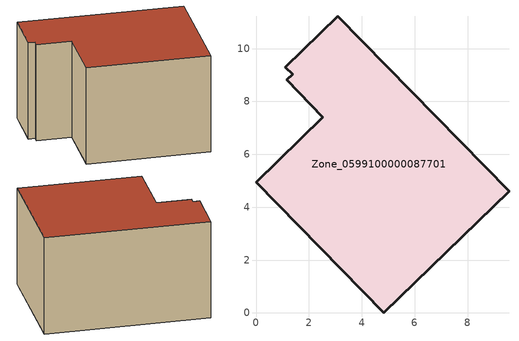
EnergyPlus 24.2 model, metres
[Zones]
Zone_0599100000087701
 floor ground (C_G): 1.11,9.3 3.1,11.23 9.57,4.61 4.84,0 0,4.94 2.53,7.41 1.16,8.82 1.39,9.02 z0
 wall outside (C_F): 4.84,0 9.57,4.61 3.1,11.23 1.11,9.3 1.39,9.02 1.16,8.82 2.53,7.41 0,4.94 4.84,0 z0:5.73
 roof outside (C_R): 3.1,11.23 1.11,9.3 1.39,9.02 1.16,8.82 2.53,7.41 0,4.94 4.84,0 9.57,4.61 z5.73
[BUILDING]
Pand.0599100000087701: North Axis=0; Terrain=City; Loads Convergence Tolerance Value=0.04; Temperature Convergence Tolerance Value=0.4; Solar Distribution=FullExterior; Maximum Number of Warmup Days=25; Minimum Number of Warmup Days=1
[Site:Location]
Rotterdam.The.Hague.AP_ZH_NLD Design_Conditions: Latitude=51.96; Longitude=4.45; Time Zone=1; Elevation=-4.5
[SITE:GROUNDTEMPERATURE:BUILDINGSURFACE]
18, 18, 18, 18, 18, 18, 18, 18, 18, 18, 18, 18
[MATERIAL] Thermal Absorptance=0.9; Solar Absorptance=0.7; Visible Absorptance=0.7
Name | Roughness | Thickness | Conductivity | Density | Specific Heat
G.TI.1975-1991 | MediumSmooth | 0.15 | 0.288461 | 540 | 1210
F.TI.1975-1991 | Rough | 0.3 | 0.230769 | 1920 | 840
R.TI.1975-1991 | MediumRough | 0.2 | 0.153846 | 1500 | 1000
[CONSTRUCTION]
C_G: G.TI.1975-1991
C_F: F.TI.1975-1991
C_R: R.TI.1975-1991
[ZONE]
Zone_0599100000087701: Type=1; Multiplier=1; Ceiling Height=Autocalculate; Volume=Autocalculate; Floor Area=autocalculate; Part of Total Floor Area=Yes
[ZONEINFILTRATION:DESIGNFLOWRATE]
Infil_Zone_0599100000087701: Zone or ZoneList or Space or SpaceList=Zone_0599100000087701; Schedule=AlwaysOn; Design Flow Rate Calculation Method=Flow/Area; Flow Rate per Floor Area=0.003; Constant Term Coefficient=1; Temperature Term Coefficient=0; Velocity Term Coefficient=0; Velocity Squared Term Coefficient=0
[HVACTEMPLATE:ZONE:IDEALLOADSAIRSYSTEM]
Zone_0599100000087701: Maximum Heating Supply Air Temperature=50; Minimum Cooling Supply Air Temperature=13; Maximum Heating Supply Air Humidity Ratio=0.0156; Minimum Cooling Supply Air Humidity Ratio=0.0077; Heating Limit=NoLimit; Cooling Limit=NoLimit; Dehumidification Control Type=ConstantSensibleHeatRatio; Cooling Sensible Heat Ratio=0.7; Dehumidification Setpoint=60; Humidification Control Type=None; Humidification Setpoint=30; Outdoor Air Method=None; Outdoor Air Flow Rate per Person=0.00944; Outdoor Air Flow Rate per Zone Floor Area=0; Outdoor Air Flow Rate per Zone=0; Demand Controlled Ventilation Type=None; Outdoor Air Economizer Type=NoEconomizer; Heat Recovery Type=None; Sensible Heat Recovery Effectiveness=0.7; Latent Heat Recovery Effectiveness=0.65
[ZONECONTROL:THERMOSTAT]
ThermostatControl_Zone_0599100000087701: Zone or ZoneList=Zone_0599100000087701; Control Type Schedule=DualSetpointControlType; Control 1=Thermostat_Zone_0599100000087701; Temperature Difference Between Cutout And Setpoint=0
[THERMOSTATSETPOINT:DUALSETPOINT]
Thermostat_Zone_0599100000087701: Heating Setpoint Temperature Schedule=HeatingSetpoint_Zone_0599100000087701; Cooling Setpoint Temperature Schedule=CoolingSetpoint_Zone_0599100000087701
[SCHEDULE:COMPACT]
HeatingSetpoint_Zone_0599100000087701: Through: 12/31, For: AllDays, Until: 24:00, 21
CoolingSetpoint_Zone_0599100000087701: Through: 12/31, For: AllDays, Until: 24:00, 24
DualSetpointControlType: Through: 12/31, For: AllDays, Until: 24:00, 4
AlwaysOn: Through: 12/31, For: AllDays, Until: 24:00, 1
